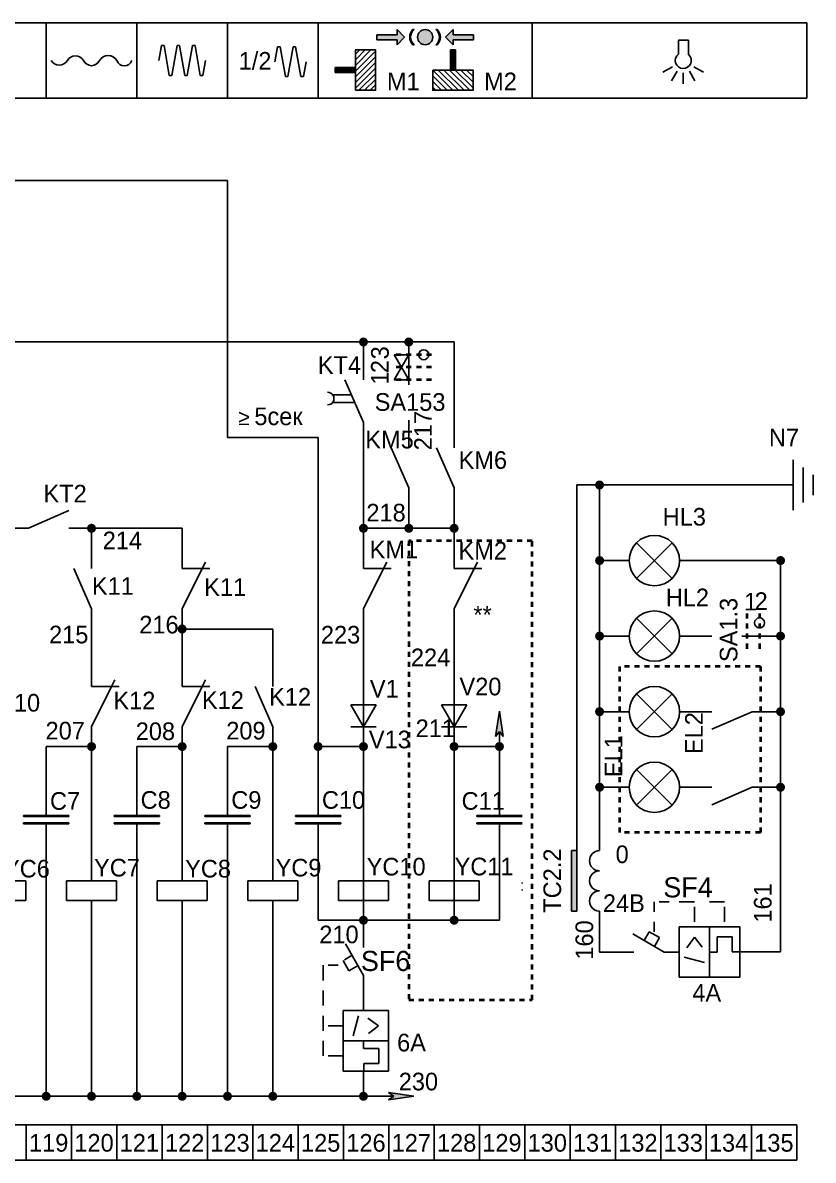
# Model space of a CAD drawing. Header units: inches. Extents: x 0 to 2090, y -987 to 594.
# Drawn here: x 1932.9 to 2089.9, y 344.9 to 570.7 of the extents above; entities that cross this region are included whole.
import ezdxf

# ---------------------------------------------------------------- set-up
doc = ezdxf.new("R2010")
doc.units = ezdxf.units.IN
doc.header["$MEASUREMENT"] = 0
doc.linetypes.add('JIS_02_1.0', pattern=[2, 1, -1])
doc.layers.add('пунктир', color=4, linetype='JIS_02_1.0', lineweight=40)

# ---------------------------------------------------------------- blocks, each defined once
blk = doc.blocks.new('авт защ-верт-теп-элмаг')
for p, q in [((0, 0.797724627934258), (1.855200935096946e-07, -4.202275636998252)), ((1.855200935096946e-07, -10.20227563699825), (-3.598076025833223, -3.970224829429412)), ((-2.260526750666259, -6.222176123685472), (-3.781010471749767, -7.100027809351445)), ((-7.999999814479906, -8.202275636998252), (-7.999999814479906, -11.20227563699825)), ((-4.999999814479906, -8.202275636998252), (-6.999999814479906, -8.202275636998252)), ((-2.873138187660004, -9.280161431527233), (-4.04497333454384, -7.250483419029479)), ((-1.075123143085193, -8.242076961534963), (-2.873138187660004, -9.280161431527233)), ((0, -10.20227537206574), (1.855200935096946e-07, -17.20227616217267)), ((-7.999999814479906, -13.20227563699825), (-7.999999814479906, -16.20227563699825)), ((-3.999999997200803, -17.20227563699825), (5, -17.20227537206574)), ((-3.999999814479906, -23.20227563699825), (-3.999999814479906, -17.20227563699825)), ((5.000000185520094, -17.20227563699825), (5.000000185520094, -23.20227563699825)), ((-7.999999814479906, -18.20227563699825), (-7.999999814479906, -21.20227563699825)), ((-6.999999814479906, -20.20227563699825), (-3.999999814479906, -20.20227563699825)), ((-0.9999998144799065, -18.20227563699825), (-2.066987112587697, -22.18432644456709)), ((0.8612073410312746, -18.72025758435751), (3.000000185520094, -20.20227563699825)), ((3.000000185520094, -20.20227563699825), (1.000000185520094, -21.72466315511917)), ((-8, -26.20227537206574), (-8, -23.20227537206574)), ((-3.999999817279104, -23.20227484689133), (-3.999999817279104, -29.20227484689133)), ((5, -23.20227537206574), (-3.999999997200803, -23.20227563699825)), ((1.827208961913129e-07, -23.20227484689133), (1.827208961913129e-07, -24.71968769637192)), ((1.827208961913129e-07, -24.71968769637192), (3.057836614909547, -24.71968769637192)), ((3.057836614909547, -24.71968769637192), (3.057836614909547, -27.71471231868429)), ((5.000000182720896, -23.20227484689133), (5.000000182720896, -29.20227484689133)), ((-4, -26.20227537206574), (-7, -26.20227537206574)), ((-4, -29.20227484689133), (5, -29.20227537206574)), ((0, -29.20227537206574), (1.855200935096946e-07, -34.20227563699825)), ((0.05946248108693908, -27.71471231868429), (0.05946248108693908, -29.17739905894962)), ((3.057836614909547, -27.71471231868429), (0.05946248108693908, -27.71471231868429))]:
    blk.add_line(p, q)

msp = doc.modelspace()

# ---------------------------------------------------------------- hatches: boundary and pattern name
h = msp.add_hatch(color=256)
edge = h.paths.add_edge_path()
edge.add_arc((2012.794919975061, 567.8650722546896), 1.507161163253386, 0, 360)
edge = h.paths.add_edge_path()
edge.add_line((2014.919149653356, 566.3637620637012), (2015.179913426249, 566.3650722546896))
edge.add_arc((2013.754646450082, 567.8650722546896), 2.069151022364066, 313.5365589871092, 406.4083904906751)
edge.add_line((2015.181353987453, 569.3637021476787), (2014.922521086143, 569.3637612932988))
edge.add_arc((2013.754646450082, 567.8650722546896), 1.9, -52.20077086296078, 52.07199163771338, ccw=False)
edge = h.paths.add_edge_path()
edge.add_line((2010.365666189782, 566.3650722546896), (2010.625743958859, 566.3642944191383))
edge.add_arc((2011.790933165949, 567.8650722546896), 1.9, 127.9018231722703, 232.1745856729462, ccw=False)
edge.add_line((2010.623743579368, 569.3642948762429), (2010.364910678057, 569.364354021863))
edge.add_arc((2011.790933165949, 567.8650722546896), 2.069151022364066, 133.5654243193193, 226.4634410128908)
h.paths.add_polyline_path([(2008.725768952697, 567.8650722546897), (2007.225768952697, 569.3650722546896), (2007.225768952697, 568.3650722546896), (2003.189621840126, 568.3650722546896), (2003.189621840126, 567.3650722546896), (2007.225768952697, 567.3650722546896), (2007.225768952697, 566.3650722546896)])
h.paths.add_polyline_path([(2016.866884858219, 567.8629834283996), (2018.366884858219, 566.3629834283997), (2018.366884858219, 567.3629834283997), (2022.40303197079, 567.3629834283997), (2022.40303197079, 568.3629834283997), (2018.366884858219, 568.3629834283997), (2018.366884858219, 569.3629834283997)])
h = msp.add_hatch()
h.set_pattern_fill('ANSI31', color=256, scale=0.25, angle=180, style=0)
h.set_pattern_definition([(225, (1664.854582462345, 112.5322697632206), (0.5612660075668219, -0.5612660075668222), [])])
h.paths.add_polyline_path([(1998.935724068433, 557.3351222596908), (1998.935724068433, 565.3351222596908), (2002.935724068433, 565.3351222596908), (2002.935724068433, 557.3351222596908)])
h = msp.add_hatch(color=256)
h.paths.add_polyline_path([(2018.811113570482, 561.3383084256374), (2018.811113570482, 565.327784790664), (2017.8161222742, 565.327784790664), (2017.8161222742, 561.3383084256374)])
edge = h.paths.add_edge_path()
edge.add_line((2018.312098318485, 561.3351222596908), (2018.312098318485, 565.3351222596908))
h = msp.add_hatch(color=256)
h.paths.add_polyline_path([(1998.931907135994, 560.8371531841783), (1998.931907135994, 561.8302817903917), (1994.939266183782, 561.8302817903917), (1994.939266183782, 560.8371531841782)])
edge = h.paths.add_edge_path()
edge.add_line((1998.935724068433, 561.3351222596908), (1994.935724068433, 561.3351222596908))
h = msp.add_hatch()
h.set_pattern_fill('ANSI31', color=256, scale=0.25, angle=90, style=0)
h.set_pattern_definition([(135, (1748.033660965709, 112.5322697632206), (-0.5612660075668221, -0.561266007566822), [])])
h.paths.add_polyline_path([(2014.312098318485, 561.3351222596908), (2022.312098318485, 561.3351222596908), (2022.312098318485, 557.3351222596908), (2014.312098318485, 557.3351222596908)])
h = msp.add_hatch(color=256)
edge = h.paths.add_edge_path()
edge.add_arc((2000.546326905459, 507.3603833462809), 0.9, 0, 360)
h = msp.add_hatch(color=256)
edge = h.paths.add_edge_path()
edge.add_arc((2009.546326905458, 507.3603833462826), 0.9, 0, 360)
h = msp.add_hatch(color=256)
edge = h.paths.add_edge_path()
edge.add_arc((2047.430968900239, 478.9716606725402), 0.9, 90, 450)
h = msp.add_hatch(color=256)
edge = h.paths.add_edge_path()
edge.add_arc((1946.546326905457, 470.3750342885095), 0.9, 0, 360)
h = msp.add_hatch(color=256)
edge = h.paths.add_edge_path()
edge.add_arc((2000.546326905458, 470.3750342885095), 0.9, 0, 360)
h = msp.add_hatch(color=256)
edge = h.paths.add_edge_path()
edge.add_arc((2009.546326905458, 470.3750342885097), 0.9, 0, 360)
h = msp.add_hatch(color=256)
edge = h.paths.add_edge_path()
edge.add_arc((2018.546326905458, 470.3750342885095), 0.9, 0, 360)
h = msp.add_hatch(color=256)
edge = h.paths.add_edge_path()
edge.add_arc((2047.430968900239, 463.9716606725403), 0.9, 90, 450)
h = msp.add_hatch(color=256)
edge = h.paths.add_edge_path()
edge.add_arc((2083.359442151986, 463.9716606725402), 0.9, 90, 450)
h = msp.add_hatch(color=256)
edge = h.paths.add_edge_path()
edge.add_arc((1964.546326905457, 450.3777001752203), 0.9, 0, 360)
h = msp.add_hatch(color=256)
edge = h.paths.add_edge_path()
edge.add_arc((2047.430968900239, 448.9716606725403), 0.9, 90, 450)
h = msp.add_hatch(color=256)
edge = h.paths.add_edge_path()
edge.add_arc((2083.359442151986, 448.9716606725402), 0.9, 90, 450)
for points in [[(2027.546326905458, 434.0513431712239), (2028.272818907342, 429.0513431712239), (2027.546326905458, 430.0513431712239), (2026.767940124951, 429.0513431712239)], [(2042.930968900239, 406.3833947739397), (2042.930968900239, 394.38339477394), (2041.881100830763, 394.38339477394), (2041.881100830763, 406.3833947739397)], [(2010.546326905458, 357.6227316670389), (2005.546326905458, 356.8962396651555), (2006.546326905458, 357.6227316670389), (2005.546326905458, 358.4011184475463)]]:
    msp.add_hatch(color=256).paths.add_polyline_path(points)
h = msp.add_hatch(color=256)
edge = h.paths.add_edge_path()
edge.add_arc((2047.430968900239, 433.9716606725403), 0.9, 90, 450)
h = msp.add_hatch(color=256)
edge = h.paths.add_edge_path()
edge.add_arc((2083.359442151986, 433.9716606725403), 0.9, 90, 450)
h = msp.add_hatch(color=256)
edge = h.paths.add_edge_path()
edge.add_arc((1946.546326905457, 427.0513431712236), 0.9, 0, 360)
h = msp.add_hatch(color=256)
edge = h.paths.add_edge_path()
edge.add_arc((1964.546326905458, 427.0513431712235), 0.9, 0, 360)
h = msp.add_hatch(color=256)
edge = h.paths.add_edge_path()
edge.add_arc((1982.546326905457, 427.0513431712234), 0.9, 0, 360)
h = msp.add_hatch(color=256)
edge = h.paths.add_edge_path()
edge.add_arc((1991.546326905458, 427.0513431712234), 0.9, 0, 360)
h = msp.add_hatch(color=256)
edge = h.paths.add_edge_path()
edge.add_arc((2000.546326905458, 427.0513431712234), 0.9, 0, 360)
h = msp.add_hatch(color=256)
edge = h.paths.add_edge_path()
edge.add_arc((2018.546326905458, 427.0513431712234), 0.9, 0, 360)
h = msp.add_hatch(color=256)
edge = h.paths.add_edge_path()
edge.add_arc((2027.546326905458, 427.0513431712234), 0.9, 0, 360)
h = msp.add_hatch(color=256)
edge = h.paths.add_edge_path()
edge.add_arc((2047.430968900239, 418.9716606725403), 0.9, 90, 450)
h = msp.add_hatch(color=256)
edge = h.paths.add_edge_path()
edge.add_arc((2083.359442151986, 418.9716606725403), 0.9, 90, 450)
h = msp.add_hatch(color=256)
h.paths.add_polyline_path([(1933.036267426681, 411.9308110165694), (1933.036267426681, 411.7319184495044), (1942.056386384235, 411.7319184495046), (1942.056386384234, 411.9308110165694)])
h.paths.add_polyline_path([(1933.036267426681, 413.3501147208553), (1933.036267426681, 413.1512221537905), (1942.056386384234, 413.1512221537905), (1942.056386384234, 413.3501147208553)])
h = msp.add_hatch(color=256)
h.paths.add_polyline_path([(1951.036267426681, 411.9308110165694), (1951.036267426681, 411.7319184495044), (1960.056386384235, 411.7319184495046), (1960.056386384234, 411.9308110165694)])
h.paths.add_polyline_path([(1951.036267426681, 413.3501147208553), (1951.036267426681, 413.1512221537905), (1960.056386384234, 413.1512221537905), (1960.056386384234, 413.3501147208553)])
h = msp.add_hatch(color=256)
h.paths.add_polyline_path([(1969.036267426681, 411.9308110165694), (1969.036267426681, 411.7319184495044), (1978.056386384235, 411.7319184495046), (1978.056386384234, 411.9308110165694)])
h.paths.add_polyline_path([(1969.036267426681, 413.3501147208553), (1969.036267426681, 413.1512221537905), (1978.056386384234, 413.1512221537905), (1978.056386384234, 413.3501147208553)])
h = msp.add_hatch(color=256)
h.paths.add_polyline_path([(1987.036267426682, 411.9308110165694), (1987.036267426682, 411.7319184495044), (1996.056386384235, 411.7319184495046), (1996.056386384235, 411.9308110165694)])
h.paths.add_polyline_path([(1987.036267426681, 413.3501147208553), (1987.036267426681, 413.1512221537905), (1996.056386384234, 413.1512221537905), (1996.056386384234, 413.3501147208553)])
h = msp.add_hatch(color=256)
h.paths.add_polyline_path([(2023.036267426682, 411.9308110165694), (2023.036267426682, 411.7319184495044), (2032.056386384235, 411.7319184495046), (2032.056386384235, 411.9308110165694)])
h.paths.add_polyline_path([(2023.036267426682, 413.3501147208553), (2023.036267426682, 413.1512221537905), (2032.056386384235, 413.1512221537905), (2032.056386384235, 413.3501147208553)])
h = msp.add_hatch(color=256)
edge = h.paths.add_edge_path()
edge.add_arc((2000.546326905458, 392.5729354020248), 0.9, 0, 360)
h = msp.add_hatch(color=256)
edge = h.paths.add_edge_path()
edge.add_arc((2018.546326905458, 392.5729354020245), 0.9, 0, 360)
h = msp.add_hatch(color=256)
edge = h.paths.add_edge_path()
edge.add_arc((1937.546326905457, 357.6227316670387), 0.9, 0, 360)
h = msp.add_hatch(color=256)
edge = h.paths.add_edge_path()
edge.add_arc((1946.546326905457, 357.6227316670389), 0.9, 0, 360)
h = msp.add_hatch(color=256)
edge = h.paths.add_edge_path()
edge.add_arc((1955.546326905457, 357.6227316670387), 0.9, 0, 360)
h = msp.add_hatch(color=256)
edge = h.paths.add_edge_path()
edge.add_arc((1964.546326905457, 357.6227316670385), 0.9, 0, 360)
h = msp.add_hatch(color=256)
edge = h.paths.add_edge_path()
edge.add_arc((1973.546326905458, 357.6227316670385), 0.9, 0, 360)
h = msp.add_hatch(color=256)
edge = h.paths.add_edge_path()
edge.add_arc((1982.546326905458, 357.6227316670384), 0.9, 0, 360)
h = msp.add_hatch(color=256)
edge = h.paths.add_edge_path()
edge.add_arc((2000.546326905458, 357.6227316670383), 0.9, 0, 360)

# ---------------------------------------------------------------- linework, layer by layer
for p, q in [((1780.1810759762, 570.7321265420078), (2088.608814886066, 570.7321265420077)), ((1937.546326905458, 555.7321265420077), (1937.546326905458, 570.7321265420078)), ((1955.546326905458, 555.7321265420077), (1955.546326905458, 570.7321265420078)), ((1973.546326905458, 555.7321265420077), (1973.546326905458, 570.7321265420078)), ((1991.546326905458, 555.7321265420077), (1991.546326905458, 570.7321265420078)), ((2007.225768952697, 568.3650722546896), (2007.225768952697, 569.3650722546896)), ((2008.725768952697, 567.8650722546897), (2007.225768952697, 569.3650722546896)), ((2010.364910678057, 569.364354021863), (2010.623743579368, 569.3642948762429)), ((2014.922521086143, 569.3637612932988), (2015.181353987453, 569.3637021476787)), ((2018.366884858219, 569.3629834283997), (2016.866884858219, 567.8629834283996)), ((2018.366884858219, 569.3629834283997), (2018.366884858219, 568.3629834283997)), ((2034.046326905458, 555.7321265420077), (2034.046326905458, 570.7321265420078)), ((2088.608814886066, 555.7321265420077), (2088.608814886066, 570.7321265420077)), ((2003.189621840126, 568.3650722546896), (2003.189621840126, 567.3650722546896)), ((2007.225768952697, 568.3650722546896), (2003.189621840126, 568.3650722546896)), ((2003.189621840126, 567.3650722546896), (2007.225768952697, 567.3650722546896)), ((2007.225768952697, 566.3650722546896), (2008.725768952697, 567.8650722546897)), ((2007.225768952697, 566.3650722546896), (2007.225768952697, 567.3650722546896)), ((2016.866884858219, 567.8629834283996), (2018.366884858219, 566.3629834283997)), ((2022.40303197079, 568.3629834283997), (2018.366884858219, 568.3629834283997)), ((2018.366884858219, 567.3629834283997), (2022.40303197079, 567.3629834283997)), ((2018.366884858219, 567.3629834283997), (2018.366884858219, 566.3629834283997)), ((2022.40303197079, 567.3629834283997), (2022.40303197079, 568.3629834283997)), ((2064.046326905458, 567.2800674391294), (2063.093894694209, 567.2800674391294)), ((2063.093894694209, 567.2800674391294), (2063.093894694209, 564.5125842553374)), ((2064.046326905458, 567.2800674391294), (2065.091190382997, 567.2800674391294)), ((2065.091190382997, 567.2800674391294), (2065.091190382997, 564.4383435150085)), ((1959.920659707453, 563.2321265420078), (1960.441604240454, 566.1865498010444)), ((1960.441604240454, 566.1865498010444), (1960.941604240454, 566.1865498010444)), ((1960.941604240454, 566.1865498010444), (1961.983493306456, 560.2777032829712)), ((1962.483493306456, 560.2777032829712), (1963.525382372457, 566.1865498010444)), ((1963.525382372457, 566.1865498010444), (1964.025382372457, 566.1865498010444)), ((1964.025382372457, 566.1865498010444), (1965.067271438459, 560.2777032829712)), ((1965.567271438459, 560.2777032829712), (1966.609160504461, 566.1865498010443)), ((1966.609160504461, 566.1865498010443), (1967.109160504461, 566.1865498010443)), ((1967.109160504461, 566.1865498010443), (1968.151049570462, 560.2777032829711)), ((1982.973545720645, 562.9988449179533), (1983.494490253646, 565.9532681769899)), ((1983.494490253646, 565.9532681769899), (1983.994490253646, 565.9532681769899)), ((1983.994490253646, 565.9532681769899), (1985.036379319648, 560.0444216589167)), ((1985.536379319648, 560.0444216589167), (1986.578268385649, 565.9532681769898)), ((1986.578268385649, 565.9532681769898), (1987.078268385649, 565.9532681769898)), ((1987.078268385649, 565.9532681769898), (1988.120157451651, 560.0444216589166)), ((1998.935724068433, 561.3351222596908), (1998.935724068433, 565.3351222596908)), ((1998.935724068433, 565.3351222596908), (2002.935724068433, 565.3351222596908)), ((2002.935724068433, 565.3351222596908), (2002.935724068433, 557.3351222596908)), ((2010.365666189782, 566.3650722546896), (2010.625743958859, 566.3642944191383)), ((2014.919149653356, 566.3637620637012), (2015.179913426249, 566.3650722546896)), ((2018.811113570482, 565.327784790664), (2017.8161222742, 565.327784790664)), ((2017.8161222742, 565.327784790664), (2017.8161222742, 561.3383084256374)), ((2018.811113570482, 561.3383084256374), (2018.811113570482, 565.327784790664)), ((1968.651049570462, 560.2777032829711), (1969.171994103463, 563.2321265420078)), ((1988.620157451651, 560.0444216589166), (1989.141101984652, 562.9988449179533)), ((1961.983493306456, 560.2777032829712), (1962.483493306456, 560.2777032829712)), ((1965.067271438459, 560.2777032829712), (1965.567271438459, 560.2777032829712)), ((1968.151049570462, 560.2777032829711), (1968.651049570462, 560.2777032829711)), ((1985.036379319648, 560.0444216589167), (1985.536379319648, 560.0444216589167)), ((1988.120157451651, 560.0444216589166), (1988.620157451651, 560.0444216589166)), ((1998.931907135994, 561.8302817903917), (1994.939266183782, 561.8302817903917)), ((1994.939266183782, 561.8302817903917), (1994.939266183782, 560.8371531841782)), ((1994.939266183782, 560.8371531841782), (1998.931907135994, 560.8371531841783)), ((1998.931907135994, 560.8371531841783), (1998.931907135994, 561.8302817903917)), ((1998.935724068433, 561.3351222596908), (1998.935724068433, 561.8351222596908)), ((1998.935724068433, 557.3351222596908), (1998.935724068433, 561.3351222596908)), ((2014.312098318485, 561.3351222596908), (2018.312098318485, 561.3351222596908)), ((2017.8161222742, 561.3383084256374), (2018.811113570482, 561.3383084256374)), ((2061.92029366819, 562.0046606801654), (2060.012369954734, 560.903120410608)), ((2062.818861043615, 561.1060933047406), (2061.717320774058, 559.1981695912842)), ((2064.046326905458, 560.7771948183232), (2064.046326905458, 558.5741142792087)), ((2065.273792767301, 561.1060933047406), (2066.375333036858, 559.1981695912842)), ((2066.172360142725, 562.0046606801654), (2068.080283856181, 560.9031204106082)), ((1780.1810759762, 555.7321265420077), (2034.046326905458, 555.7321265420077)), ((1919.546326905458, 555.7321265420077), (1937.546326905458, 555.7321265420077)), ((1937.546326905458, 555.7321265420077), (1955.546326905458, 555.7321265420077)), ((1955.546326905458, 555.7321265420077), (1973.546326905458, 555.7321265420077)), ((1973.546326905458, 555.7321265420077), (1991.546326905458, 555.7321265420077)), ((1991.546326905458, 555.7321265420077), (2034.046326905458, 555.7321265420077)), ((2002.935724068433, 557.3351222596908), (1998.935724068433, 557.3351222596908)), ((2034.046326905458, 555.7321265420077), (2088.608814886066, 555.7321265420077)), ((1973.546326905458, 539.3913697829083), (1829.546326905457, 539.3913697829083)), ((1973.546326905458, 488.3750342885106), (1973.546326905458, 539.3913697829083)), ((1892.546326905457, 507.3603833462814), (2018.546326905458, 507.3603833462848)), ((2000.546326905458, 499.8331129559615), (2000.546326905459, 507.3603833462814)), ((2009.546326905458, 499.8331129559616), (2009.546326905458, 507.3603833462831)), ((2018.546326905458, 486.3750342885101), (2018.546326905458, 507.3603833462848)), ((2008.102951232483, 502.3331129559616), (2006.659575559509, 504.8331129559617)), ((2006.659575559509, 504.8331129559617), (2009.546326905457, 504.8331129559622)), ((2009.546326905457, 504.8331129559616), (2008.102951232483, 502.3331129559616)), ((2008.102951232483, 502.3331129559616), (2006.659575559509, 499.8331129559615)), ((2009.546326905457, 499.8331129559616), (2008.102951232483, 502.3331129559616)), ((2000.546326905458, 491.3750342885097), (1996.84591748845, 499.8331129559616)), ((2006.659575559509, 499.8331129559615), (2009.546326905457, 499.833112955961)), ((2009.546326905458, 499.8331129559616), (2009.546326905458, 498.8331129559616)), ((1994.296326905459, 496.8750342885097), (1998.140076905459, 496.8750342885097)), ((1998.796326905459, 495.3750342885097), (1994.296326905459, 495.3750342885097)), ((2000.546326905458, 488.3750342885097), (2000.546326905458, 491.3750342885097)), ((2009.546326905458, 486.3750342885101), (2009.546326905458, 491.8331129559616)), ((1991.546326905458, 488.3750342885101), (1973.546326905458, 488.3750342885106)), ((1991.546326905458, 473.7679273056441), (1991.546326905458, 488.3750342885101)), ((2000.546326905458, 488.3750342885097), (2000.546326905458, 470.3750342885101)), ((2009.546326905458, 478.3750342885101), (2006.046326905458, 486.3750342885101)), ((2018.546326905458, 478.3750342885101), (2015.046326905458, 486.3750342885101)), ((2085.859442151986, 483.9716606725402), (2085.859442151986, 473.9716606725402)), ((2087.859442151986, 482.4716606725402), (2087.859442151986, 475.4716606725402)), ((2047.430968900239, 478.9716606725403), (2042.930968900239, 478.9716606725402)), ((2042.930968900239, 406.3833947739397), (2042.930968900239, 478.9716606725402)), ((2047.430968900239, 463.9716606725403), (2047.430968900239, 478.9716606725403)), ((2047.430968900239, 478.9716606725403), (2083.359442151986, 478.9716606725403)), ((2083.359442151986, 478.9716606725402), (2085.859442151986, 478.9716606725402)), ((2089.859442151986, 480.9716606725402), (2089.859442151986, 476.9716606725402)), ((2009.546326905458, 470.3750342885101), (2009.546326905458, 478.3750342885096)), ((2018.546326905458, 462.3777001752204), (2018.546326905458, 478.3750342885096)), ((1934.046326905457, 470.3750342885098), (1942.046326905457, 473.8750342885098)), ((1991.546326905458, 413.7679273056441), (1991.546326905458, 473.7679273056441)), ((1928.546326905457, 470.3750342885101), (1934.046326905458, 470.3750342885101)), ((1942.046326905457, 470.3750342885102), (1946.546326905457, 470.3750342885101)), ((1946.546326905457, 470.3750342885101), (1946.546326905458, 462.3777001752209)), ((1946.546326905457, 470.3750342885101), (1964.546326905457, 470.3750342885101)), ((1964.546326905457, 470.3750342885101), (1964.546326905457, 462.3777001752203)), ((2000.546326905458, 470.3750342885101), (2018.546326905458, 470.3750342885101)), ((2000.546326905458, 470.3750342885101), (2000.546326905458, 462.3777001752204)), ((2054.782476922845, 460.4361267666074), (2061.853544734709, 467.5071945784732)), ((2054.782476922845, 467.5071945784732), (2061.853544734709, 460.4361267666074)), ((1968.546326905457, 462.3777001752203), (1969.198626803377, 463.68229997106)), ((2004.546326905458, 462.3777001752204), (2005.198626803378, 463.6822999710602)), ((2022.546326905458, 462.3777001752204), (2023.198626803378, 463.6822999710602)), ((2047.430968900239, 463.9716606725403), (2047.430968900239, 431.5599265711407)), ((2047.430968900239, 463.9716606725403), (2053.318010828777, 463.9716606725403)), ((2063.318010828777, 463.9716606725403), (2083.359442151986, 463.9716606725403)), ((2083.35944563567, 386.2978920790312), (2083.359442151986, 463.9716606725403)), ((1946.546326905458, 454.3777001752203), (1943.046326905458, 462.3777001752203)), ((1964.546326905457, 462.3777001752203), (1968.546326905457, 462.3777001752203)), ((1964.546326905457, 454.3777001752203), (1968.546326905457, 462.3777001752203)), ((1968.546326905457, 462.3777001752203), (1970.019351217714, 462.3777001752203)), ((2000.546326905458, 462.3777001752204), (2004.546326905458, 462.3777001752204)), ((2000.546326905458, 454.3777001752204), (2004.546326905458, 462.3777001752204)), ((2004.546326905458, 462.3777001752204), (2006.019351217714, 462.3777001752204)), ((2018.546326905458, 462.3777001752204), (2022.546326905458, 462.3777001752204)), ((2018.546326905458, 454.3777001752204), (2022.546326905458, 462.3777001752204)), ((2022.546326905458, 462.3777001752204), (2024.019351217714, 462.3777001752204)), ((1946.546326905458, 454.3777001752217), (1946.546326905457, 438.9879057438321)), ((1964.546326905457, 454.3777001752208), (1964.546326905458, 438.9879057438321)), ((2000.546326905458, 387.1378600458889), (2000.546326905458, 454.3777001752203)), ((2018.546326905458, 392.5729354020245), (2018.546326905458, 454.3777001752204)), ((2054.782476922845, 445.4361267666074), (2061.853544734709, 452.5071945784732)), ((2054.782476922845, 452.5071945784732), (2061.853544734709, 445.4361267666074)), ((1964.546326905457, 450.3777001752209), (1982.546326905458, 450.377700175221)), ((1982.546326905458, 450.377700175221), (1982.546326905458, 438.9879057438322)), ((2047.430968900239, 448.9716606725403), (2053.318010828777, 448.9716606725403)), ((2063.318010828777, 448.9716606725403), (2069.707805260166, 448.9716606725402)), ((2075.697999136232, 448.9716606725407), (2075.697999136232, 448.9716606725407)), ((2076.697999136232, 448.9716606725402), (2075.697999136232, 448.9716606725407)), ((2076.697999136232, 448.9716606725402), (2083.359442151986, 448.9716606725402)), ((1946.546326905457, 438.9879057438321), (1950.546326905457, 438.9879057438321)), ((1946.546326905457, 430.9879057438321), (1950.546326905457, 438.9879057438321)), ((1950.546326905457, 438.9879057438321), (1951.198626803377, 440.2925055396719)), ((1950.546326905457, 438.9879057438321), (1952.019351217714, 438.9879057438321)), ((1964.546326905457, 438.9879057438321), (1968.546326905457, 438.9879057438321)), ((1964.546326905457, 430.9879057438321), (1968.546326905457, 438.9879057438321)), ((1968.546326905457, 438.9879057438321), (1969.198626803377, 440.2925055396719)), ((1968.546326905457, 438.9879057438321), (1970.019351217714, 438.9879057438321)), ((1982.546326905458, 430.9879057438322), (1979.046326905458, 438.9879057438322)), ((2054.782476922845, 430.4361267666074), (2061.853544734709, 437.5071945784732)), ((2054.782476922845, 437.5071945784732), (2061.853544734709, 430.4361267666074)), ((1998.037803347321, 435.3475592342641), (2000.554850463596, 430.9879057438319)), ((1998.037803347321, 435.3475592342641), (2003.07189757987, 435.3475592342641)), ((2000.554850463596, 430.9879057438319), (2003.07189757987, 435.3475592342641)), ((2016.037803347321, 435.3475592342641), (2018.554850463596, 430.9879057438319)), ((2016.037803347321, 435.3475592342641), (2021.07189757987, 435.3475592342641)), ((2018.554850463596, 430.9879057438319), (2021.07189757987, 435.3475592342641)), ((2026.767940124951, 429.0513431712239), (2027.546326905458, 434.0513431712239)), ((2027.546326905458, 434.0513431712239), (2028.272818907342, 429.0513431712239)), ((2047.430968900239, 433.9716606725403), (2053.318010828777, 433.9716606725403)), ((2063.318010828777, 433.9716606725403), (2069.707805260166, 433.9716606725403)), ((2077.707805260166, 433.9716606725403), (2069.707805260166, 430.4716606725403)), ((2083.359442151986, 433.9716606725403), (2077.707805260166, 433.9716606725403)), ((2047.430968900239, 406.3833947739398), (2047.430968900239, 431.5599265711407)), ((1946.546326905457, 430.9879057438319), (1946.546326905457, 400.4212759114687)), ((1964.546326905458, 430.9879057438333), (1964.546326905458, 400.4212759114688)), ((1982.546326905458, 430.9879057438317), (1982.546326905458, 400.4212759114688)), ((2003.054850463596, 430.9879057438319), (1998.037803347321, 430.9879057438319)), ((2021.054850463596, 430.9879057438319), (2016.037803347321, 430.9879057438319)), ((2027.546326905458, 430.0513431712239), (2026.767940124951, 429.0513431712239)), ((2027.546326905458, 427.0513431712239), (2027.546326905458, 430.0513431712239)), ((2028.272818907342, 429.0513431712239), (2027.546326905458, 430.0513431712239)), ((1937.546326905457, 413.1512221537905), (1937.546326905457, 427.0513431712242)), ((1937.546326905457, 427.0513431712242), (1946.546326905457, 427.0513431712241)), ((1955.546326905457, 413.1512221537906), (1955.546326905457, 427.0513431712239)), ((1955.546326905457, 427.0513431712239), (1964.546326905458, 427.0513431712239)), ((1973.546326905457, 427.0513431712239), (1973.546326905457, 413.3501147208553)), ((1973.546326905457, 427.0513431712239), (1982.546326905457, 427.0513431712239)), ((1991.546326905458, 413.1512221537905), (1991.546326905458, 427.0513431712239)), ((1991.546326905458, 427.0513431712239), (2000.546326905458, 427.0513431712239)), ((2027.546326905458, 427.0513431712239), (2018.546326905458, 427.0513431712239)), ((2027.546326905458, 413.1512221537905), (2027.546326905458, 427.0513431712239)), ((2054.782476922845, 415.4361267666074), (2061.853544734709, 422.5071945784732)), ((2054.782476922845, 422.5071945784732), (2061.853544734709, 415.4361267666074)), ((2047.430968900239, 418.9716606725403), (2053.318010828777, 418.9716606725403)), ((2063.318010828777, 418.9716606725403), (2069.707805260166, 418.9716606725403)), ((2077.707805260166, 418.9716606725403), (2069.707805260166, 415.4716606725403)), ((2083.359442151986, 418.9716606725403), (2077.707805260166, 418.9716606725403)), ((1933.036267426681, 413.3501147208553), (1942.056386384234, 413.3501147208553)), ((1933.036267426681, 413.3501147208553), (1933.036267426681, 413.1512221537905)), ((1937.546326905457, 413.3501147208553), (1937.546326905457, 413.1512221537905)), ((1942.056386384234, 413.3501147208553), (1942.056386384234, 413.1512221537905)), ((1951.036267426681, 413.3501147208553), (1960.056386384234, 413.3501147208553)), ((1951.036267426681, 413.3501147208553), (1951.036267426681, 413.1512221537905)), ((1955.546326905457, 413.3501147208553), (1955.546326905457, 413.1512221537905)), ((1960.056386384234, 413.3501147208553), (1960.056386384234, 413.1512221537905)), ((1969.036267426681, 413.3501147208553), (1978.056386384234, 413.3501147208553)), ((1969.036267426681, 413.3501147208553), (1969.036267426681, 413.1512221537905)), ((1978.056386384234, 413.3501147208553), (1978.056386384234, 413.1512221537905)), ((1987.036267426681, 413.3501147208553), (1996.056386384234, 413.3501147208553)), ((1987.036267426681, 413.3501147208553), (1987.036267426681, 413.1512221537905)), ((1996.056386384234, 413.3501147208553), (1996.056386384234, 413.1512221537905)), ((2023.036267426682, 413.3501147208553), (2032.056386384235, 413.3501147208553)), ((2023.036267426682, 413.3501147208553), (2023.036267426682, 413.1512221537905)), ((1933.036267426681, 413.1512221537905), (1942.056386384234, 413.1512221537905)), ((1933.036267426681, 411.9308110165694), (1942.056386384234, 411.9308110165694)), ((1933.036267426681, 411.9308110165694), (1933.036267426681, 411.7319184495044)), ((1933.036267426681, 411.7319184495044), (1942.056386384235, 411.7319184495046)), ((1937.546326905457, 411.9308110165694), (1937.546326905457, 411.7319184495045)), ((1937.546326905457, 357.6227316670393), (1937.546326905457, 411.7319184495045)), ((1942.056386384234, 411.9308110165694), (1942.056386384235, 411.7319184495046)), ((1951.036267426681, 413.1512221537905), (1960.056386384234, 413.1512221537905)), ((1951.036267426681, 411.9308110165694), (1960.056386384234, 411.9308110165694)), ((1951.036267426681, 411.9308110165694), (1951.036267426681, 411.7319184495044)), ((1951.036267426681, 411.7319184495044), (1960.056386384235, 411.7319184495046)), ((1955.546326905457, 411.9308110165694), (1955.546326905457, 411.7319184495045)), ((1955.546326905457, 357.6227316670391), (1955.546326905457, 411.7319184495045)), ((1960.056386384234, 411.9308110165694), (1960.056386384235, 411.7319184495046)), ((1969.036267426681, 413.1512221537905), (1978.056386384234, 413.1512221537905)), ((1969.036267426681, 411.9308110165694), (1978.056386384234, 411.9308110165694)), ((1969.036267426681, 411.9308110165694), (1969.036267426681, 411.7319184495044)), ((1969.036267426681, 411.7319184495044), (1978.056386384235, 411.7319184495046)), ((1973.546326905458, 411.7319184495045), (1973.546326905458, 357.622731667039)), ((1978.056386384234, 411.9308110165694), (1978.056386384235, 411.7319184495046)), ((1987.036267426681, 413.1512221537905), (1996.056386384234, 413.1512221537905)), ((1987.036267426682, 411.9308110165694), (1996.056386384235, 411.9308110165694)), ((1987.036267426682, 411.9308110165694), (1987.036267426681, 411.7319184495044)), ((1987.036267426682, 411.7319184495044), (1996.056386384235, 411.7319184495046)), ((1991.546326905458, 392.5729354020249), (1991.546326905458, 411.9308110165694)), ((1996.056386384235, 411.9308110165694), (1996.056386384235, 411.7319184495046)), ((2023.036267426682, 413.1512221537905), (2032.056386384235, 413.1512221537905)), ((2023.036267426682, 411.9308110165694), (2032.056386384235, 411.9308110165694)), ((2023.036267426682, 411.9308110165694), (2023.036267426682, 411.7319184495044)), ((2023.036267426682, 411.7319184495044), (2032.056386384235, 411.7319184495046)), ((2027.546326905458, 392.5729354020245), (2027.546326905458, 411.9308110165694)), ((2041.881100830763, 394.38339477394), (2041.881100830763, 406.3833947739397)), ((2041.881100830763, 406.3833947739397), (2042.930968900239, 406.3833947739397)), ((2042.930968900239, 406.3833947739397), (2042.930968900239, 394.38339477394)), ((1933.532051705066, 400.4212759114687), (1923.560602105849, 400.4212759114687)), ((1933.532051705066, 396.4618646918266), (1933.532051705066, 400.4212759114687)), ((1951.532051705066, 400.4212759114687), (1941.560602105849, 400.4212759114687)), ((1941.560602105849, 400.4212759114687), (1941.560602105849, 396.4618646918266)), ((1951.532051705066, 396.4618646918266), (1951.532051705066, 400.4212759114687)), ((1969.532051705066, 400.4212759114688), (1959.560602105849, 400.4212759114688)), ((1959.560602105849, 400.4212759114688), (1959.560602105849, 396.4618646918267)), ((1969.532051705066, 396.4618646918267), (1969.532051705066, 400.4212759114688)), ((1987.532051705066, 400.4212759114688), (1977.56060210585, 400.4212759114688)), ((1977.56060210585, 400.4212759114688), (1977.56060210585, 396.4618646918267)), ((1987.532051705066, 396.4618646918267), (1987.532051705066, 400.4212759114688)), ((2005.532051705066, 400.4212759114688), (1995.56060210585, 400.4212759114688)), ((1995.56060210585, 400.4212759114688), (1995.56060210585, 396.4618646918267)), ((2005.532051705066, 396.4618646918267), (2005.532051705066, 400.4212759114688)), ((2023.532051705067, 400.4212759114688), (2013.56060210585, 400.4212759114688)), ((2013.56060210585, 400.4212759114688), (2013.56060210585, 396.4618646918267)), ((2023.532051705067, 396.4618646918267), (2023.532051705067, 400.4212759114688)), ((2032.056386384235, 400.0666988552755), (2032.056386384235, 399.8678062882107)), ((2032.056386384235, 398.6473951509895), (2032.056386384235, 398.4485025839248)), ((1933.532051705066, 396.4618646918266), (1923.560602105849, 396.4618646918266)), ((1951.532051705066, 396.4618646918266), (1941.560602105849, 396.4618646918266)), ((1946.546326905457, 396.4618646918266), (1946.546326905457, 357.6227316670391)), ((1969.532051705066, 396.4618646918267), (1959.560602105849, 396.4618646918267)), ((1964.546326905458, 396.4618646918267), (1964.546326905457, 357.6227316670391)), ((1987.532051705066, 396.4618646918267), (1977.56060210585, 396.4618646918267)), ((1982.546326905458, 396.4618646918267), (1982.546326905458, 357.6227316670389)), ((2005.532051705066, 396.4618646918267), (1995.56060210585, 396.4618646918267)), ((2023.532051705067, 396.4618646918267), (2013.56060210585, 396.4618646918267)), ((2018.546326905458, 392.5729354020245), (2018.546326905458, 396.4618646918266)), ((2058.25733448995, 396.238432525158), (2058.257334436289, 394.238430970663)), ((2059.25733448995, 396.238432525158), (2061.257334436289, 396.238430970663)), ((2063.25733448995, 396.238432525158), (2066.25733448995, 396.238432525158)), ((2066.25733448995, 395.238432525158), (2066.25733448995, 392.238432525158)), ((2069.25733448995, 396.238432525158), (2072.25733448995, 396.238432525158)), ((2072.25733448995, 392.238432525158), (2072.25733448995, 395.238432525158)), ((2042.930968900239, 394.38339477394), (2041.881100830763, 394.38339477394)), ((2047.430968900239, 386.2384294161681), (2047.430968900239, 394.3833947739398)), ((2000.546326905458, 392.5729354020248), (1991.546326905458, 392.5729354020249)), ((2000.546326905458, 392.5729354020248), (2018.546326905458, 392.5729354020245)), ((2018.546326905458, 392.5729354020245), (2027.546326905458, 392.5729354020245)), ((2058.257334436289, 390.238430970663), (2058.257334436289, 392.238430970663)), ((2063.25733448995, 381.2384294161681), (2063.25733448995, 391.2384292334472)), ((2063.25733448995, 391.2384294161681), (2069.25733448995, 391.2384294161681)), ((2069.25733448995, 391.2384294161681), (2075.25733448995, 391.2384294161681)), ((2069.25733448995, 391.2384292334472), (2069.25733448995, 381.2384294161681)), ((2075.25733448995, 381.2384294161681), (2075.25733448995, 391.2384292334472)), ((2060.25733448995, 386.238432525158), (2054.025283682381, 389.8365087365113)), ((2056.293422978627, 388.5269979032641), (2057.30699983714, 390.282564519585)), ((2059.335220284479, 389.1115708983381), (2057.305542271982, 390.2834060452219)), ((2058.321643425966, 387.3560042820172), (2059.335220284479, 389.1115708983381)), ((2064.77531643731, 387.0996365716794), (2066.25733448995, 389.2384294161681)), ((2066.25733448995, 389.2384294161681), (2067.779722008071, 387.2384294161681)), ((2070.774747339431, 389.2962658483568), (2073.769771961743, 389.2962658483568)), ((2070.774747339431, 386.2384294161681), (2070.774747339431, 389.2962658483568)), ((2073.769771961743, 389.2962658483568), (2073.769771961743, 386.2978917145342)), ((2047.430968900239, 386.2384294161681), (2049.257334752538, 386.2384294161681)), ((2049.257334752538, 386.2384294161681), (2054.25733448995, 386.2384294161681)), ((2060.257334436289, 386.238430970663), (2063.25733448995, 386.2384294161681)), ((2069.25733448995, 386.2384294161681), (2070.774747339431, 386.2384294161681)), ((2073.769771961743, 386.2978917145342), (2075.232458702008, 386.2978917145342)), ((2075.232458702008, 386.2978917145342), (2083.35944563567, 386.2978920790312)), ((2064.25733448995, 385.2384294161681), (2068.239385297519, 384.1714421180604)), ((2000.546326719939, 381.6227319883691), (2000.546326905458, 375.400590246643)), ((2069.25733448995, 381.2384294161681), (2063.25733448995, 381.2384294161681)), ((2069.25733448995, 381.2384294161681), (2075.25733448995, 381.2384294161681)), ((1802.546326905457, 357.6227316670391), (1964.546326905457, 357.6227316670392)), ((1928.546326905457, 357.6227316670392), (1937.546326905457, 357.6227316670393)), ((1946.546326905457, 357.6227316670391), (1955.546326905457, 357.6227316670391)), ((1973.546326905458, 357.622731667039), (1964.546326905457, 357.6227316670391)), ((1982.546326905458, 357.6227316670389), (1973.546326905458, 357.622731667039)), ((1982.546326905458, 357.6227316670389), (2000.546326905458, 357.6227316670389)), ((2000.546326905458, 357.6227316670389), (2006.546326905458, 357.6227316670389)), ((2006.546326905458, 357.6227316670389), (2005.546326905458, 358.4011184475463)), ((2005.546326905458, 358.4011184475463), (2010.546326905458, 357.6227316670389)), ((2005.546326905458, 356.8962396651555), (2006.546326905458, 357.6227316670389)), ((2010.546326905458, 357.6227316670389), (2005.546326905458, 356.8962396651555)), ((1789.575307847583, 351.922731667038), (2086.575307847587, 351.9227316670294)), ((1933.575307847585, 351.9227316670294), (1933.575307847585, 344.9227316670294)), ((1942.575307847585, 351.9227316670294), (1942.575307847585, 344.9227316670294)), ((1951.575307847585, 351.9227316670294), (1951.575307847585, 344.9227316670294)), ((1960.575307847586, 351.9227316670294), (1960.575307847586, 344.9227316670294)), ((1969.575307847586, 351.9227316670294), (1969.575307847586, 344.9227316670294)), ((1978.575307847586, 351.9227316670294), (1978.575307847586, 344.9227316670294)), ((1987.575307847586, 351.9227316670294), (1987.575307847586, 344.9227316670294)), ((1996.575307847586, 351.9227316670294), (1996.575307847586, 344.9227316670294)), ((2005.575307847586, 351.9227316670294), (2005.575307847586, 344.9227316670294)), ((2014.575307847586, 351.9227316670294), (2014.575307847586, 344.9227316670294)), ((2023.575307847586, 351.9227316670294), (2023.575307847586, 344.9227316670294)), ((2032.575307847587, 351.9227316670294), (2032.575307847587, 344.9227316670294)), ((2041.575307847587, 351.9227316670294), (2041.575307847587, 344.9227316670294)), ((2050.575307847586, 351.9227316670294), (2050.575307847586, 344.9227316670294)), ((2059.575307847586, 351.9227316670294), (2059.575307847586, 344.9227316670294)), ((2068.575307847586, 351.9227316670294), (2068.575307847586, 344.9227316670294)), ((2077.575307847587, 351.9227316670294), (2077.575307847587, 344.9227316670294)), ((2086.575307847587, 351.9227316670294), (2086.575307847587, 344.9227316670294)), ((2086.575307847587, 344.9227316670294), (1789.575307847583, 344.9227316670233))]:
    msp.add_line(p, q)
for points in [[(1998.935724068433, 557.3351222596908), (1998.935724068433, 565.3351222596908), (2002.935724068433, 565.3351222596908), (2002.935724068433, 557.3351222596908)], [(2014.312098318485, 561.3351222596908), (2022.312098318485, 561.3351222596908), (2022.312098318485, 557.3351222596908), (2014.312098318485, 557.3351222596908)]]:
    msp.add_lwpolyline(points, close=True)
at = {"const_width": 1}
for points in [[(2018.312098318485, 561.3351222596908), (2018.312098318485, 565.3351222596908)], [(1998.935724068433, 561.3351222596908), (1994.935724068433, 561.3351222596908)]]:
    msp.add_lwpolyline(points, dxfattribs=at)
for centre, radius in [((2012.794919975061, 567.8650722546896), 1.507161163253386), ((2012.506089356681, 504.8331129559615), 1), ((2058.318010828777, 463.9716606725403), 5), ((2058.318010828777, 448.9716606725403), 5), ((2079.197999136232, 451.5940450615773), 1), ((2058.318010828777, 433.9716606725403), 5), ((2058.318010828777, 418.9716606725403), 5)]:
    msp.add_circle(centre, radius)
for centre, radius, start, end in [((2011.790933165949, 567.8650722546896), 2.069151022364066, 133.5654243193193, 226.4634410128908), ((2011.790933165949, 567.8650722546896), 1.9, 127.9018231722703, 232.1745856729463), ((2013.754646450082, 567.8650722546896), 1.9, 307.7992291370392, 52.07199163771335), ((2013.754646450082, 567.8650722546896), 2.069151022364066, 313.5365589871092, 46.40839049067507), ((1940.146326905459, 564.1558869727112), 1.847520861406778, 210.000000000013, 330.0000000000028), ((1943.346326905458, 562.3083651268666), 1.847521353625915, 30.00002643942024, 149.999999999987), ((1946.546326893433, 563.9742904623483), 1.763748089478135, 204.8843356665261, 335.1156567449675), ((1949.867819113329, 562.2382225523857), 1.987807979243912, 29.99999999999724, 149.9999999999969), ((1953.067819198309, 563.7577515635971), 1.569161146416175, 199.5708639726494, 340.4291657171127), ((2064.046326905458, 563.2321265420077), 1.595838047124744, 126.642670415012, 49.09984913874448), ((1993.426902608935, 496.1381333734265), 1.262118810779145, 269.9936652888869, 90.00633471111313), ((2047.430968900239, 404.3833947739398), 2, 90, 270), ((2047.430968900239, 400.3833947739398), 2, 89.99999999997395, 270), ((2047.430968900239, 396.3833947739398), 2, 89.99999999997395, 270)]:
    msp.add_arc(centre, radius, start, end)
at = {"layer": 'пунктир'}
for p, q in [((2014.046326905458, 504.8331129559616), (2006.659575559509, 504.8331129559617)), ((2014.046326905458, 502.3331129559616), (2006.659575559508, 502.3331129559615)), ((2014.046326905458, 499.8331129559616), (2006.659575559509, 499.8331129559615)), ((2034.046326905458, 467.8750342885102), (2009.546326905458, 467.8750342885108)), ((2009.546326905458, 467.8750342885108), (2009.546326905456, 376.7895195364448)), ((2034.046326905458, 376.7895195364448), (2034.046326905458, 467.8750342885102)), ((2076.697999136232, 453.4716606725398), (2076.697999136232, 446.0849093265907)), ((2079.197999136232, 453.4716606725402), (2079.197999136232, 446.0849093265907)), ((2079.359442151986, 442.9716606725403), (2051.430968900239, 442.9716606725403)), ((2051.430968900239, 409.9716606725402), (2051.430968900239, 442.9716606725403)), ((2079.359442151986, 442.9716606725403), (2079.359442151986, 409.9716606725403)), ((2079.359442151986, 409.9716606725403), (2051.430968900239, 409.9716606725402)), ((2009.546326905458, 376.7895195364448), (2034.046326905458, 376.7895195364448))]:
    msp.add_line(p, q, dxfattribs=at)

# ---------------------------------------------------------------- block references
msp.add_blockref('авт защ-верт-теп-элмаг', (2000.546326719939, 391.8250073040371))

# ---------------------------------------------------------------- texts
for s, p in [('217', (2014.119542428506, 485.8605237763103)), ('EL2', (2067.924273897534, 425.5496550474588)), ('EL1', (2051.970958927889, 420.9716606725403)), ('161', (2081.572927642253, 392.0943966281834)), ('160', (2046.15022767596, 384.7464181741291))]:
    msp.add_text(s, height=3.5, rotation=90).set_placement(p)
for s, height, p in [('HL3', 3.5, (2059.960938764888, 470.9138386801125)), ('HL2', 3.5, (2060.570515632769, 454.8989158992176)), ('1', 3.5, (2076.105816900769, 454.0602180036029)), ('2', 3.5, (2078.218221415448, 454.1621546156151)), ('**', 3.5, (2022.368258063182, 451.4609039738972)), ('0', 3.5, (2050.614531431383, 403.9080697525807)), ('SF4', 4, (2060.087116760521, 397.0998968425101)), ('24B', 3.5, (2048.082787684743, 394.2071516931696)), ('SF6', 4, (2000.034348554795, 382.4883274768425))]:
    msp.add_text(s, height=height).set_placement(p)
at = {"char_height": 3.5, "attachment_point": 1}
for s, insert, width in [('1/2', (1975.766081874682, 564.9213429512921), 6.564160527932927), ('M1', (2005.202240513448, 560.8351222596908), 5.012020214077211), ('M2', (2024.504974893081, 560.8351222596908), 5.012020214077211), ('KT4', (1991.487839615924, 504.5353730364475), 8.12757404730553), ('SA153', (2002.775153947441, 497.1981110026934), 8.12757404730553), ('{\\fPerpetua Titling MT|b0|i0|c0|p18;\\H0.875x;≥\\fMS Shell Dlg|b0|i0|c0|p0;\\H0.8095x; }5сек', (1975.707519750107, 494.3508119939504), 18.30062867521235), ('N7', (2081.05233893838, 490.1339709744576), 10.2), ('KM5', (2000.912314729574, 489.7276227776944), 8.12757404730553), ('KM6', (2019.432273162973, 485.6756983724831), 8.12757404730553), ('KT2', (1937.009669290953, 479.0113733450544), 8.12757404730553), ('218', (2001.126410010251, 475.2339690862218), 8.12757404730553), ('214', (1948.773449288897, 469.7179427638671), 8.12757404730553), ('KM1', (2001.783930132624, 467.8967070524686), 8.12757404730553), ('KM2', (2019.427200791319, 467.677682944564), 8.12757404730553), ('K11', (1946.623143890503, 460.6707947890912), 8.12757404730553), ('K11', (1968.92433653241, 460.4462913600362), 8.12757404730553), ('216', (1956.032856771933, 453.0009350826625), 8.12757404730553), ('215', (1938.116828124868, 451.0358739513107), 8.12757404730553), ('223', (1992.095236810288, 451.0013066471168), 8.12757404730553), ('224', (2009.970705670278, 446.4950308173979), 8.12757404730553), ('V20', (2019.613888419666, 440.7124557410016), 8.12757404730553), ('K12', (1981.814451644678, 438.6750029824199), 8.12757404730553), ('V1', (2001.817067910885, 440.2695955642437), 8.12757404730553), ('K10', (1928.015787892738, 437.4901476169845), 8.12757404730553), ('K12', (1950.892872500973, 437.9379568219824), 8.12757404730553), ('K12', (1968.466673002774, 438.0146392276126), 8.12757404730553), ('207', (1937.422659906689, 431.9542043194322), 8.12757404730553), ('208', (1955.326254323676, 431.8367693790645), 8.12757404730553), ('209', (1973.305149161983, 431.9542043194321), 8.12757404730553), ('211', (2010.906740747369, 432.4239526024128), 8.12757404730553), ('V13', (2001.619468566445, 430.1987328346338), 8.12757404730553), ('C7', (1938.294452110238, 417.9992958094161), 8.12757404730553), ('C8', (1956.294452110238, 418.198188376481), 8.12757404730553), ('C9', (1974.294452110238, 418.1981883764812), 8.12757404730553), ('C10', (1992.294452110239, 418.1981883764812), 8.12757404730553), ('C11', (2020.034119764069, 418.0001843263375), 8.12757404730553), ('YC6', (1929.170949729452, 404.5559117973885), 8.12757404730553), ('YC7', (1947.052227051944, 404.7544580220413), 8.12757404730553), ('YC8', (1965.132185138212, 404.5559117973885), 8.12757404730553), ('YC9', (1983.099615534565, 404.756698690148), 8.12757404730553), ('YC10', (2001.179582203527, 404.9552449148008), 8.12757404730553), ('YC11', (2018.64379990478, 404.9821911307164), 8.12757404730553), ('210', (1991.776055962208, 391.4989015147926), 8.12757404730553), ('4A', (2065.848636548954, 379.9201343202773), 8.12757404730553), ('6A', (2007.222495017005, 370.0343746062407), 8.12757404730553), ('230', (2007.55315021705, 362.2979128568273), 8.12757404730553), ('119', (1934.137658142344, 350.1309963220963), 3.772162125630757), ('120', (1943.137658142345, 350.1309963220953), 3.772162125630757), ('121', (1952.137658142345, 350.1309963220963), 3.772162125630757), ('122', (1961.137658142345, 350.1309963220963), 3.772162125630757), ('123', (1970.137658142345, 350.1309963220953), 3.772162125630757), ('124', (1979.137658142345, 350.1309963220963), 3.772162125630757), ('125', (1988.137658142345, 350.1309963220963), 3.772162125630757), ('126', (1997.137658142346, 350.1309963220953), 3.772162125630757), ('127', (2006.137658142346, 350.1309963220963), 3.772162125630757), ('128', (2015.137658142346, 350.1309963220963), 3.772162125630757), ('129', (2024.137658142346, 350.1309963220953), 3.772162125630757), ('130', (2033.137658142346, 350.1309963220974), 3.772162125630757), ('131', (2042.137658142346, 350.1309963220974), 3.772162125630757), ('132', (2051.137658142346, 350.1309963220974), 3.772162125630757), ('133', (2060.137658142346, 350.1309963220963), 3.772162125630757), ('134', (2069.137658142346, 350.1309963220974), 3.772162125630757), ('135', (2078.137658142346, 350.1309963220974), 3.772162125630757)]:
    msp.add_mtext(s, dxfattribs=dict(at, insert=insert, width=width))
at = {"char_height": 3.5, "width": 8.12757404730553, "attachment_point": 1}
for s, insert, rotation in [('3', (2002.059939969501, 503.9103700727334), 90), ('2', (2002.046051178284, 501.1764284706002), 90), ('1', (2002.046051178284, 498.9103700727334), 90), ('SA1.3', (2071.294099293071, 443.8222475001699), 90.00000000000108), ('TC2.2', (2036.284840917303, 394.0593417769246), 90)]:
    msp.add_mtext(s, dxfattribs=dict(at, insert=insert, rotation=rotation))

doc.saveas('drawing.dxf')
